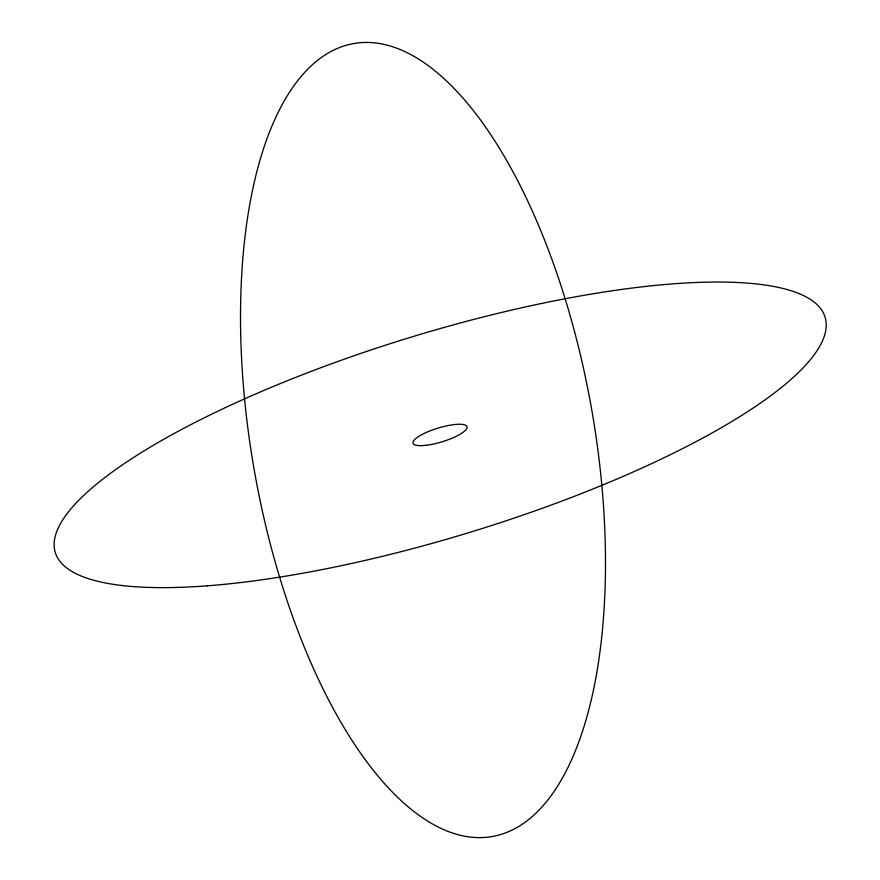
<?xml version="1.0" encoding="UTF-8"?>
<svg xmlns="http://www.w3.org/2000/svg" width="880" height="880" viewBox="0 0 880 880"><rect width="100%" height="100%" fill="white"/><g stroke="black" fill="none" stroke-linecap="round" stroke-linejoin="round"><path stroke-width="1.32" d="M426.129 445.302A28.215 7.15 -17 0 0 467.071 427.394A28.215 7.15 -17 0 0 426.811 432.212A28.215 7.15 -17 0 0 426.129 445.302M207.251 585.827A402.49 101.926 -17 0 0 823.163 339.273A402.49 101.926 -17 0 0 289.586 379.819A402.49 101.926 -17 0 0 207.251 585.827M253.616 185.119A402.49 171.413 80.1 0 0 448.844 831.71A402.49 171.413 80.1 0 0 566.478 303.171A402.49 171.413 80.1 0 0 253.616 185.119"/></g></svg>
